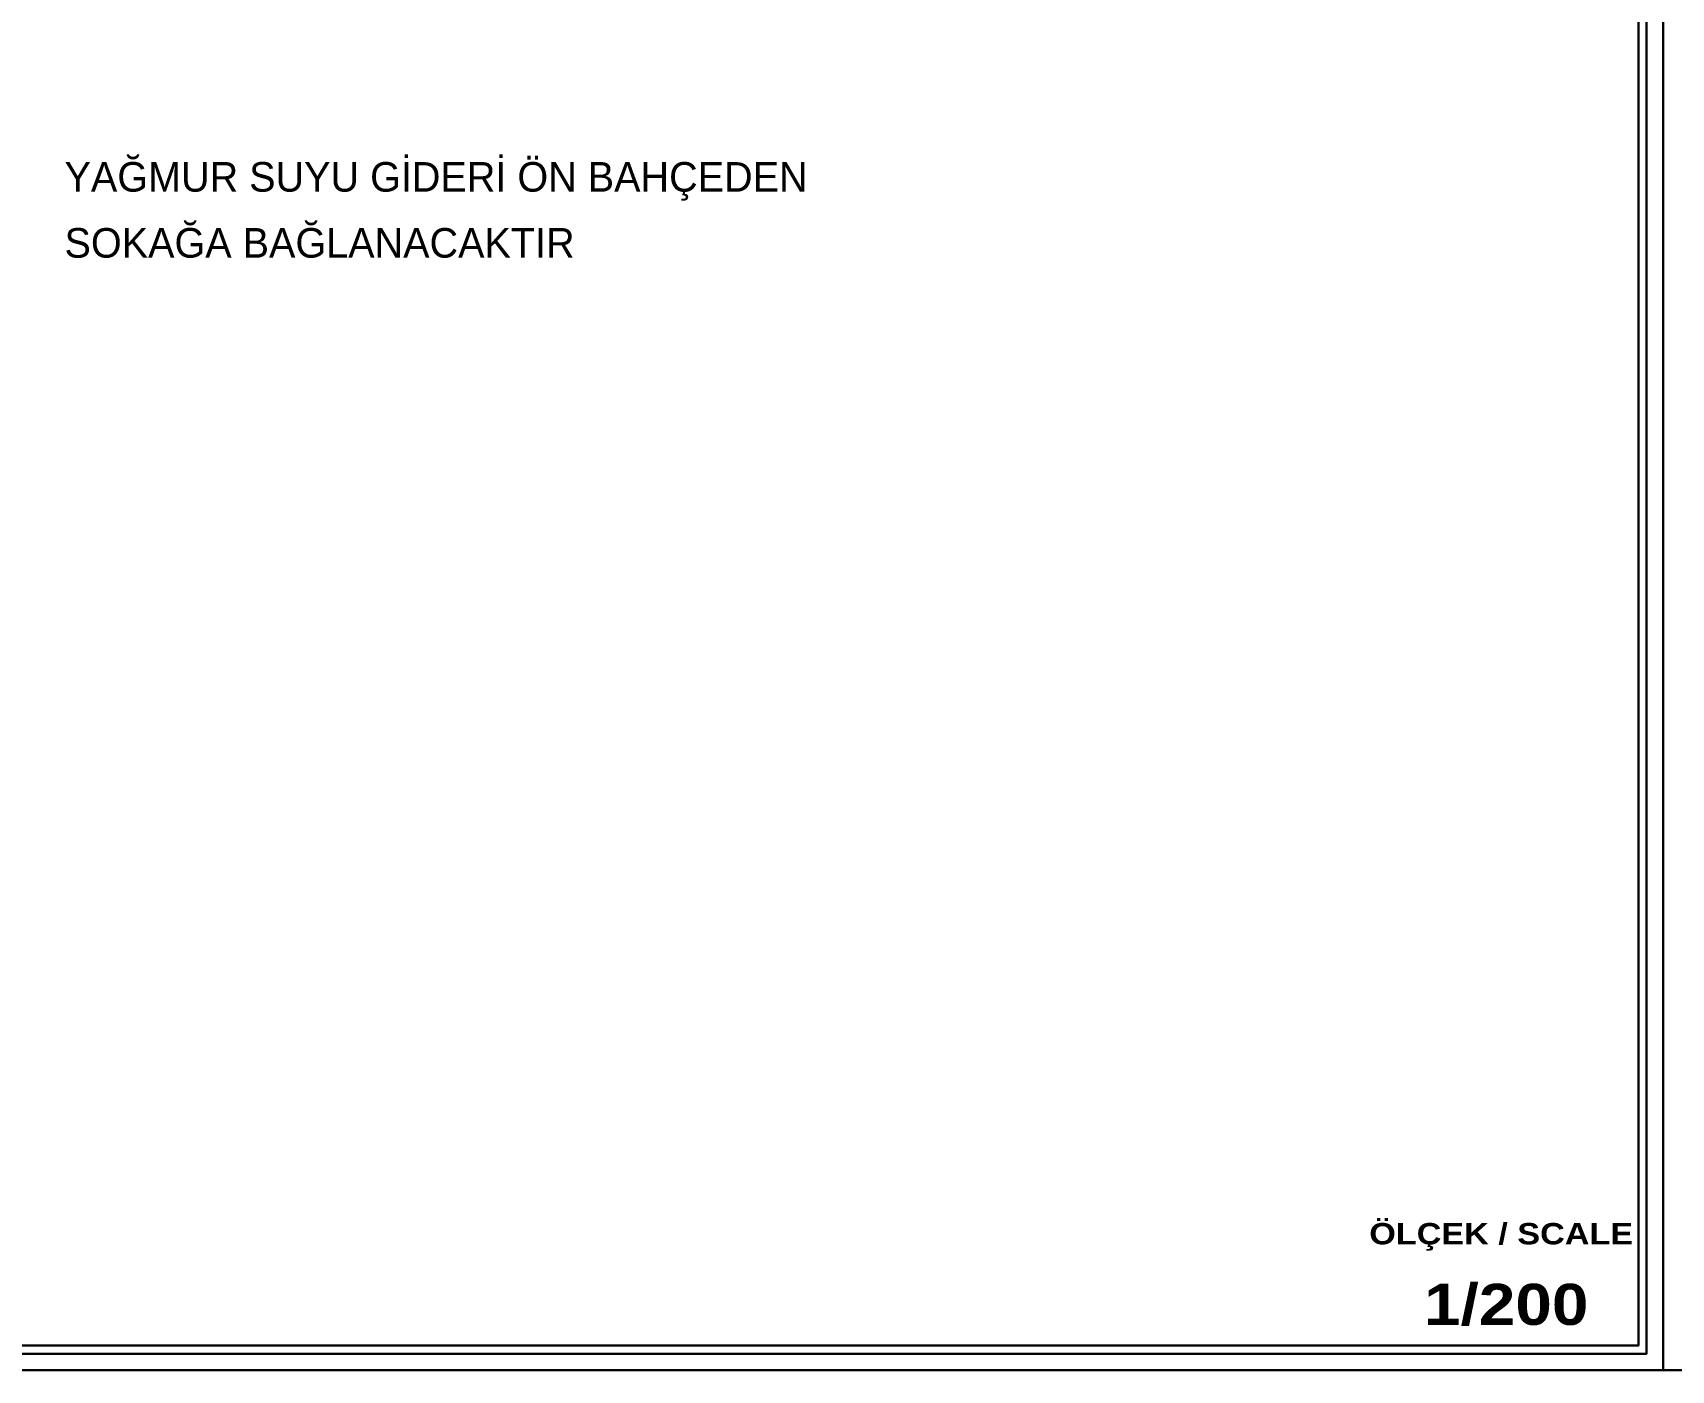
# Model space of a CAD drawing. Extents: x 386248 to 427517, y 4539405 to 4542296.
# Drawn here: x 387237 to 388234, y 4539405 to 4540219 of the extents above; entities that cross this region are included whole.
import ezdxf

# ---------------------------------------------------------------- set-up
doc = ezdxf.new("R2010")
doc.units = 0
doc.layers.add('YAZI_', color=73, linetype='Continuous', lineweight=20)
doc.layers.add('YAZILAR', color=1, linetype='Continuous', lineweight=30)
doc.styles.add('PINAR', font='')
doc.styles.add('RomanSTA', font='')
doc.styles.get('PINAR').set_extended_font_data('Comic Sans MS')
doc.styles.get('RomanSTA').set_extended_font_data('Arial')

msp = doc.modelspace()

# ---------------------------------------------------------------- linework, layer by layer
at = {"layer": 'YAZILAR', "color": 133, "ltscale": 5}
for points in [[(386248.215, 4542295.7), (388229.021, 4542295.7), (388229.021, 4539405.231), (386248.215, 4539405.231)], [(388229.021, 4542295.7), (390768.231, 4542295.7), (390768.231, 4539405.231), (388229.021, 4539405.231)], [(386258.215, 4542285.7), (388219.021, 4542285.7), (388219.021, 4539415.231), (386258.215, 4539415.231)], [(386263.215, 4542280.7), (388214.021, 4542280.7), (388214.021, 4539420.231), (386263.215, 4539420.231)]]:
    msp.add_lwpolyline(points, close=True, dxfattribs=at)

# ---------------------------------------------------------------- texts
at = {"layer": 'YAZI_', "style": 'PINAR'}
for s, p in [('YAĞMUR SUYU GİDERİ ÖN BAHÇEDEN', (387256.553, 4540122.12)), ('SOKAĞA BAĞLANACAKTIR', (387256.553, 4540081.972))]:
    msp.add_text(s, height=18, dxfattribs=at).set_placement(p)
at = {"layer": 'YAZILAR', "color": 133, "ltscale": 5, "insert": (388050.314, 4539494.784), "char_height": 9.19315, "width": 1899.1266, "attachment_point": 1, "style": 'RomanSTA'}
msp.add_mtext('{\\fArial Black|b0|i0|c162|p34;\\H1.414x;ÖLÇEK / SCALE\\P\\H0.707x; \\P\\H2.72x;   1/200}', dxfattribs=at)

doc.saveas('drawing.dxf')
